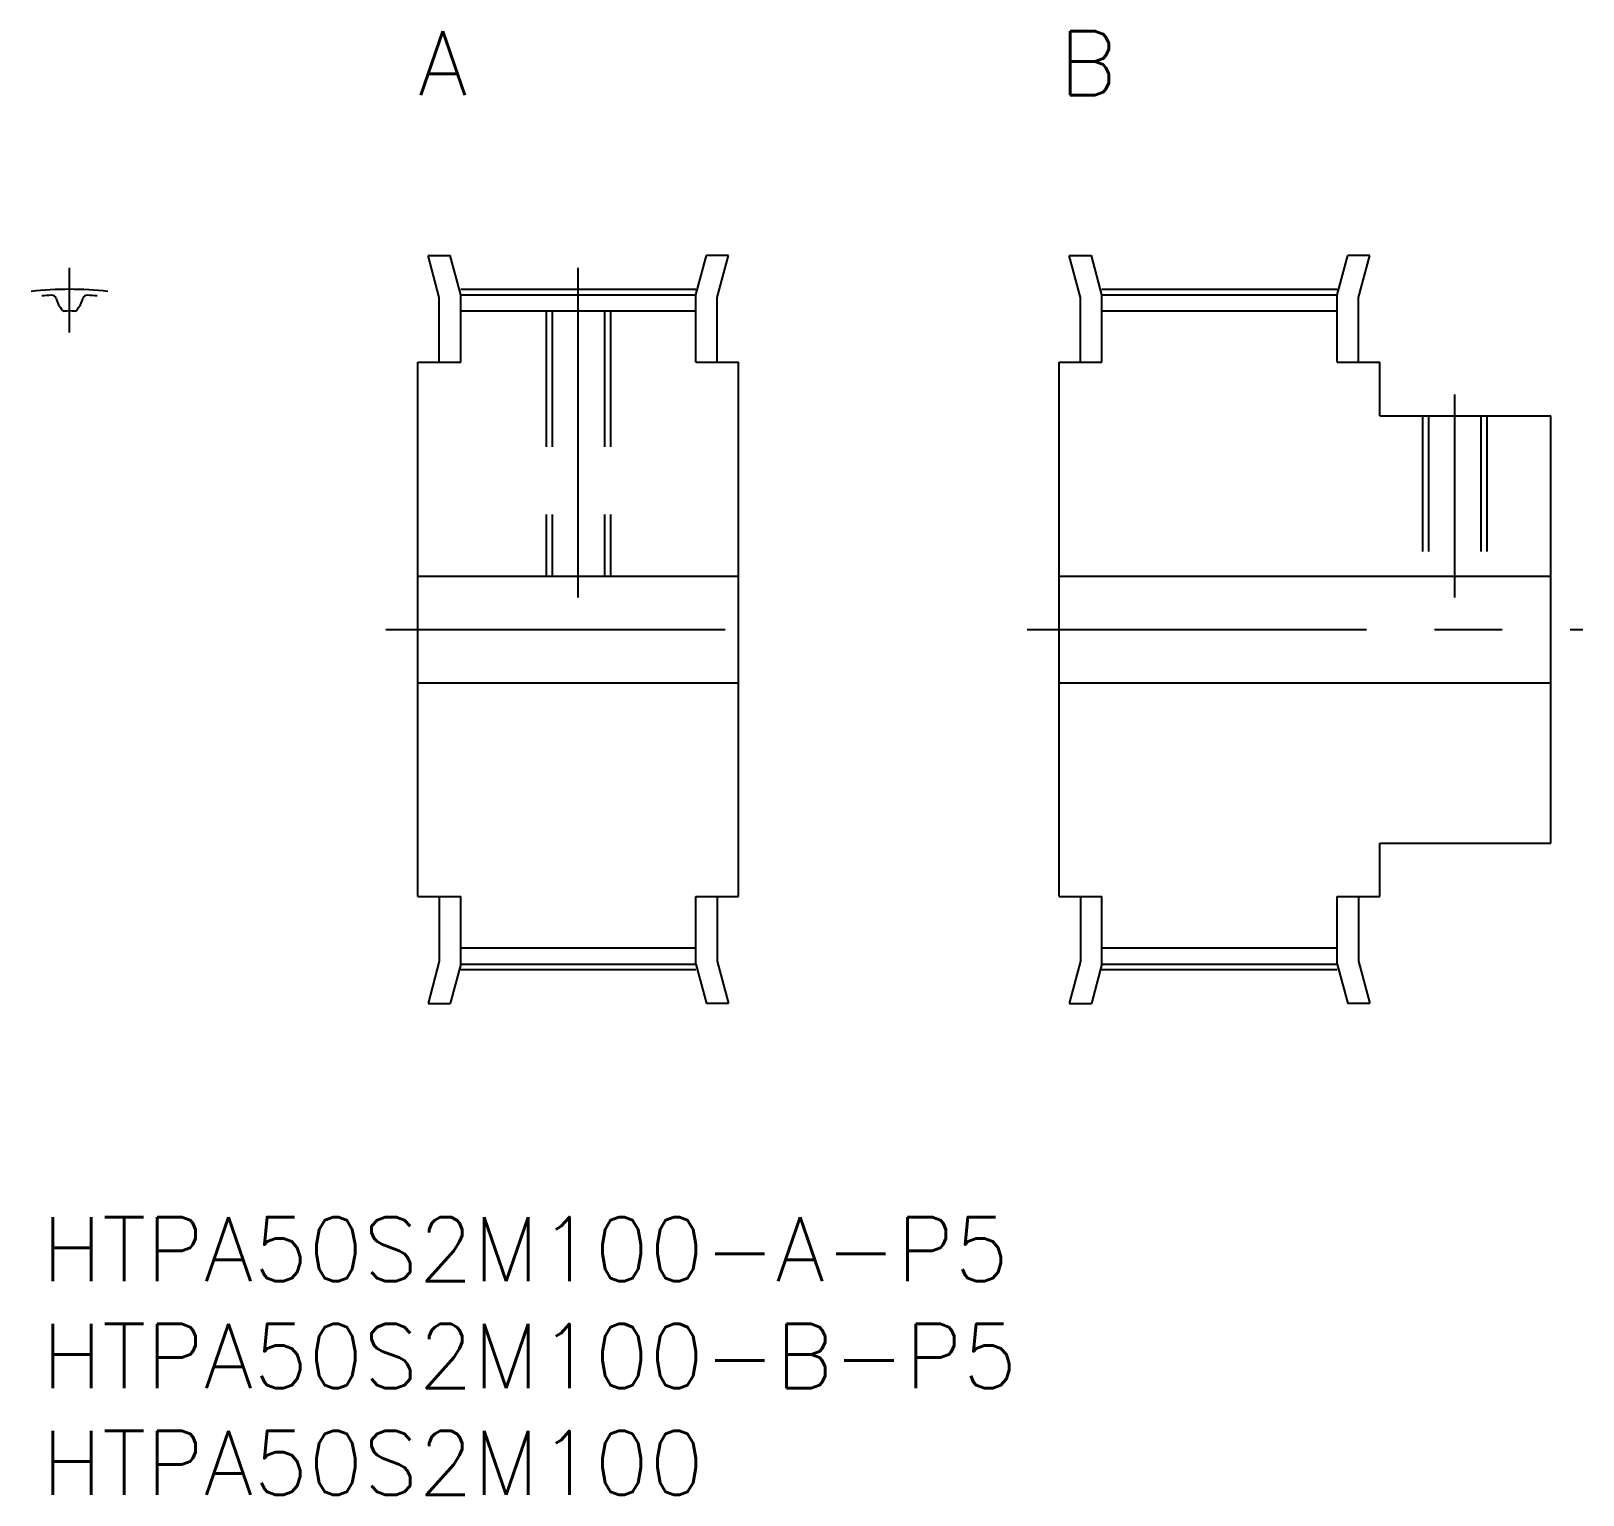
# Model space of a CAD drawing. Extents: x -0.5 to 72.1, y -13 to 55.5.
import ezdxf

# ---------------------------------------------------------------- set-up
doc = ezdxf.new("R2010")
doc.units = 0
doc.header["$LTSCALE"] = 0.5
doc.linetypes.add('CENTER', pattern=[50.8, 31.75, -6.35, 6.35, -6.35])
doc.linetypes.add('DASHED', pattern=[19.05, 12.7, -6.35])
for name, color, linetype in [('MSM_CENTER', 1, 'CENTER'), ('MSM_CONTINUOUS', 7, 'CONTINUOUS'), ('MSM_DASHED', 4, 'DASHED'), ('MSM_PART_NUMBER', 7, 'CONTINUOUS')]:
    doc.layers.add(name, color=color, linetype=linetype)
doc.styles.get("Standard").update_dxf_attribs({"font": 'txt.shx', "height": 1, "bigfont": 'bigfont.shx'})

# ---------------------------------------------------------------- blocks, each defined once
blk = doc.blocks.new('*U11')
at = {"layer": 'MSM_PART_NUMBER'}
blk.add_text('HTPA50S2M100-A-P5', height=3, dxfattribs=at).set_placement((0, -3))
blk = doc.blocks.new('*U12')
at = {"layer": 'MSM_PART_NUMBER'}
blk.add_text('HTPA50S2M100-B-P5', height=3, dxfattribs=at).set_placement((0, -8))
blk = doc.blocks.new('*U13')
at = {"layer": 'MSM_PART_NUMBER'}
blk.add_text('HTPA50S2M100', height=3, dxfattribs=at).set_placement((0, -13))

msp = doc.modelspace()

# ---------------------------------------------------------------- linework, layer by layer
at = {"layer": 'MSM_CENTER'}
for p, q in [((1.3, 41.4), (1.3, 44.414)), ((25.1, 29), (25.1, 44.415)), ((19.6, 43.415), (30.6, 43.415)), ((49.6, 43.415), (60.6, 43.415)), ((66.1, 29), (66.1, 38.5)), ((16.1, 27.5), (34.1, 27.5)), ((46.1, 27.5), (72.1, 27.5)), ((19.6, 11.585), (30.6, 11.585)), ((49.6, 11.585), (60.6, 11.585))]:
    msp.add_line(p, q, dxfattribs=at)
msp.add_arc((1.3, 27.5), 15.914, 83.50549, 96.49451, dxfattribs=at)
at = {"layer": 'MSM_CONTINUOUS'}
for p, q in [((18.6, 43.028), (18.072, 45)), ((18.072, 45), (19.107, 45)), ((19.6, 43.16), (19.107, 45)), ((30.6, 43.16), (31.093, 45)), ((32.128, 45), (31.093, 45)), ((31.6, 43.028), (32.128, 45)), ((48.6, 43.028), (48.072, 45)), ((48.072, 45), (49.107, 45)), ((49.6, 43.16), (49.107, 45)), ((60.6, 43.16), (61.093, 45)), ((62.128, 45), (61.093, 45)), ((61.6, 43.028), (62.128, 45)), ((18.6, 40), (18.6, 43.028)), ((19.6, 40), (19.6, 43.16)), ((19.6, 43.16), (30.6, 43.16)), ((30.6, 40), (30.6, 43.16)), ((31.6, 40), (31.6, 43.028)), ((48.6, 40), (48.6, 43.028)), ((49.6, 40), (49.6, 43.16)), ((49.6, 43.16), (60.6, 43.16)), ((60.6, 40), (60.6, 43.16)), ((61.6, 40), (61.6, 43.028)), ((19.6, 42.4), (30.6, 42.4)), ((49.6, 42.4), (60.6, 42.4)), ((17.6, 15), (17.6, 40)), ((17.6, 40), (19.6, 40)), ((30.6, 40), (32.6, 40)), ((32.6, 15), (32.6, 40)), ((47.6, 15), (47.6, 40)), ((47.6, 40), (49.6, 40)), ((60.6, 40), (62.6, 40)), ((62.6, 37.5), (62.6, 40)), ((62.6, 37.5), (70.6, 37.5)), ((70.6, 17.5), (70.6, 37.5)), ((17.6, 30), (32.6, 30)), ((47.6, 30), (70.6, 30)), ((17.6, 25), (32.6, 25)), ((47.6, 25), (70.6, 25)), ((62.6, 17.5), (70.6, 17.5)), ((62.6, 15), (62.6, 17.5)), ((17.6, 15), (19.6, 15)), ((18.6, 15), (18.6, 11.972)), ((19.6, 11.84), (19.6, 15)), ((30.6, 11.84), (30.6, 15)), ((30.6, 15), (32.6, 15)), ((31.6, 15), (31.6, 11.972)), ((47.6, 15), (49.6, 15)), ((48.6, 15), (48.6, 11.972)), ((49.6, 11.84), (49.6, 15)), ((60.6, 11.84), (60.6, 15)), ((60.6, 15), (62.6, 15)), ((61.6, 15), (61.6, 11.972)), ((19.6, 12.6), (30.6, 12.6)), ((49.6, 12.6), (60.6, 12.6)), ((18.6, 11.972), (18.072, 10)), ((19.6, 11.84), (19.107, 10)), ((19.6, 11.84), (30.6, 11.84)), ((30.6, 11.84), (31.093, 10)), ((31.6, 11.972), (32.128, 10)), ((48.6, 11.972), (48.072, 10)), ((49.6, 11.84), (49.107, 10)), ((49.6, 11.84), (60.6, 11.84)), ((60.6, 11.84), (61.093, 10)), ((61.6, 11.972), (62.128, 10)), ((18.072, 10), (19.107, 10)), ((32.128, 10), (31.093, 10)), ((48.072, 10), (49.107, 10)), ((62.128, 10), (61.093, 10))]:
    msp.add_line(p, q, dxfattribs=at)
for centre, radius, start, end in [((1.3, 27.5), 15.66, 93.02231, 94.76183), ((0.484, 42.948), 0.19, 14.66381, 93.02231), ((1.95, 43.332), 1.325, 194.66381, 222.90986), ((0.65, 43.332), 1.325, 317.09014, 345.33619), ((2.116, 42.948), 0.19, 86.97769, 165.33619), ((1.3, 27.5), 15.66, 85.23817, 86.97769), ((1.053, 42.498), 0.1, 222.90986, 270.94436), ((1.3, 27.5), 14.9, 89.05564, 90.94436), ((1.547, 42.498), 0.1, 269.05564, 317.09014)]:
    msp.add_arc(centre, radius, start, end, dxfattribs=at)
at = {"layer": 'MSM_DASHED'}
for p, q in [((23.6, 42.4), (23.6, 30)), ((23.871, 42.4), (23.871, 30)), ((26.33, 42.4), (26.33, 30)), ((26.6, 42.4), (26.6, 30)), ((64.6, 37.5), (64.6, 30)), ((64.871, 37.5), (64.871, 30)), ((67.33, 37.5), (67.33, 30)), ((67.6, 37.5), (67.6, 30))]:
    msp.add_line(p, q, dxfattribs=at)

# ---------------------------------------------------------------- block references
at = {"layer": 'MSM_CONTINUOUS'}
for name in ['*U11', '*U12', '*U13']:
    msp.add_blockref(name, (0, 0), dxfattribs=at)

# ---------------------------------------------------------------- texts
at = {"layer": 'MSM_PART_NUMBER'}
for s, p in [('A', (17.6, 52.5)), ('B', (47.6, 52.5))]:
    msp.add_text(s, height=3, dxfattribs=at).set_placement(p)

doc.saveas('drawing.dxf')
